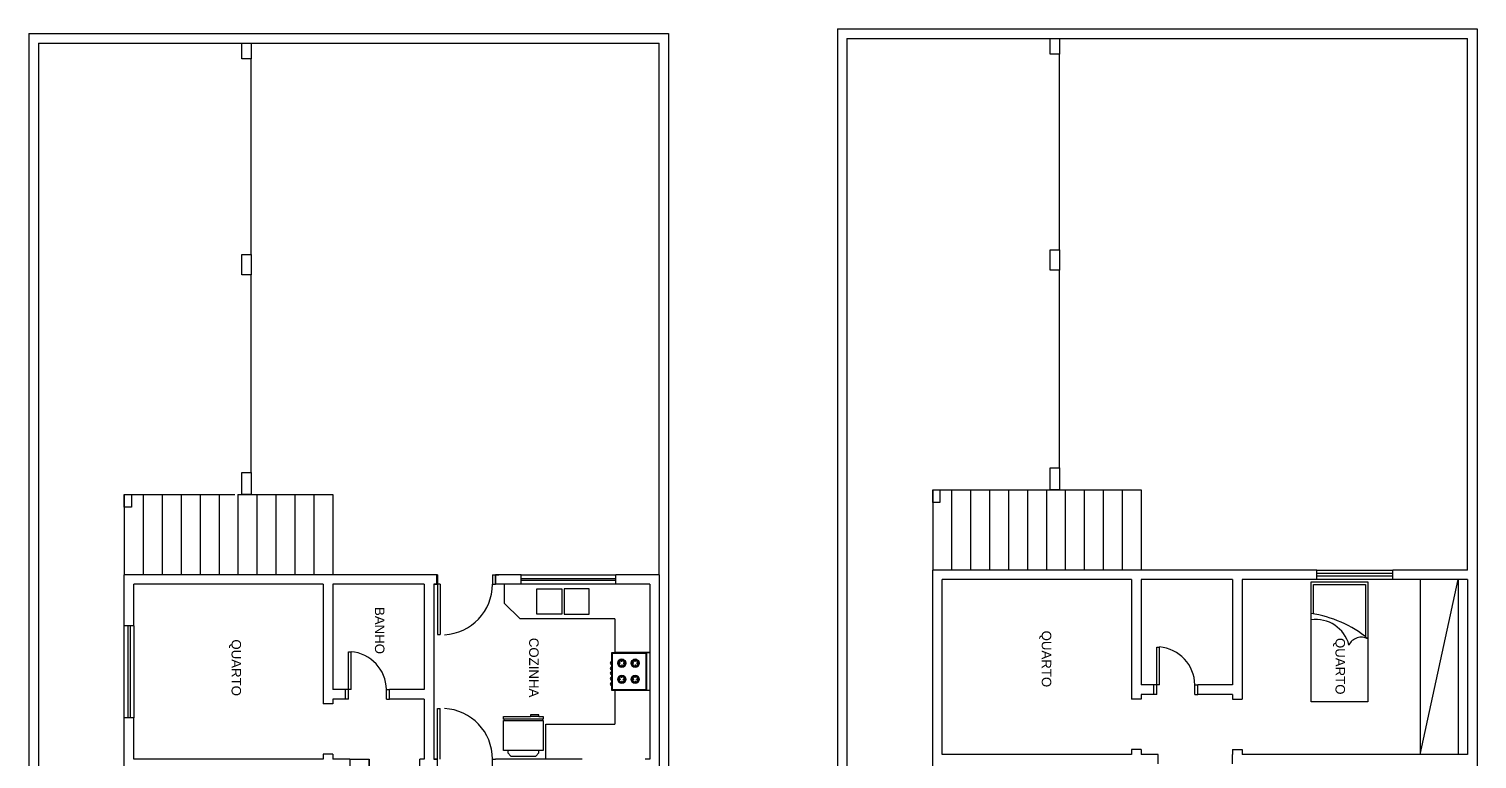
# Model space of a CAD drawing. Extents: x 130 to 509, y 87 to 225.
# Drawn here: x 419.18 to 442.11, y 213.14 to 224.71 of the extents above; entities that cross this region are included whole.
import ezdxf

# ---------------------------------------------------------------- set-up
doc = ezdxf.new("R2010")
doc.units = 0
doc.header["$LTSCALE"] = 7
doc.linetypes.add('HIDDEN', pattern=[0.375, 0.25, -0.125])
for name, color, linetype in [('01', 7, 'CONTINUOUS'), ('01T', 7, 'HIDDEN'), ('02', 2, 'CONTINUOUS'), ('03', 3, 'CONTINUOUS'), ('06', 6, 'CONTINUOUS'), ('20', 2, 'CONTINUOUS'), ('20T', 2, 'HIDDEN'), ('40', 4, 'CONTINUOUS'), ('60', 1, 'CONTINUOUS')]:
    doc.layers.add(name, color=color, linetype=linetype)
doc.styles.add('ARIAL', font='arial.ttf', dxfattribs={"height": 0.075})

msp = doc.modelspace()

# ---------------------------------------------------------------- linework, layer by layer
at = {"layer": '01'}
for p, q in [((426.976, 216.065), (428.476, 216.065)), ((426.976, 215.915), (426.976, 216.065)), ((428.476, 215.915), (428.476, 216.065)), ((426.976, 216.005), (428.476, 216.005)), ((428.476, 215.975), (426.976, 215.975)), ((428.476, 215.915), (426.976, 215.915)), ((420.691, 213.795), (420.691, 215.255)), ((420.841, 215.255), (420.691, 215.255)), ((420.751, 213.795), (420.751, 215.255)), ((420.781, 215.255), (420.781, 213.795)), ((420.841, 215.255), (420.841, 213.795)), ((420.841, 213.795), (420.691, 213.795))]:
    msp.add_line(p, q, dxfattribs=at)
at = {"layer": '01T'}
for p, q in [((420.691, 217.335), (420.691, 216.065)), ((420.691, 217.335), (422.551, 217.335)), ((420.991, 217.335), (420.991, 216.065)), ((421.291, 217.335), (421.291, 216.065)), ((421.591, 217.335), (421.591, 216.065)), ((421.891, 217.335), (421.891, 216.065)), ((422.191, 217.335), (422.191, 216.065))]:
    msp.add_line(p, q, dxfattribs=at)
at = {"layer": '02'}
for p, q in [((422.701, 221.135), (422.701, 224.235)), ((422.701, 217.685), (422.701, 220.815)), ((422.491, 217.335), (423.991, 217.335)), ((422.491, 217.335), (422.491, 216.065)), ((422.791, 217.335), (422.791, 216.065)), ((423.091, 217.335), (423.091, 216.065)), ((423.391, 217.335), (423.391, 216.065)), ((423.691, 217.335), (423.691, 216.065)), ((423.991, 217.335), (423.991, 216.065)), ((423.991, 217.335), (423.991, 216.065)), ((426.708, 215.915), (426.708, 215.615)), ((426.958, 215.365), (426.708, 215.615)), ((428.461, 215.365), (426.958, 215.365)), ((428.461, 215.365), (428.461, 214.83)), ((428.411, 214.83), (429.011, 214.83)), ((428.411, 214.69), (428.411, 214.83)), ((428.411, 214.641), (428.411, 214.69)), ((428.421, 214.82), (428.951, 214.82)), ((428.421, 214.24), (428.421, 214.82)), ((429.011, 214.83), (428.461, 214.83)), ((428.548, 214.661), (428.548, 214.663)), ((428.57, 214.683), (428.568, 214.683)), ((428.591, 214.661), (428.591, 214.663)), ((428.76, 214.661), (428.76, 214.663)), ((428.782, 214.683), (428.78, 214.683)), ((428.803, 214.661), (428.803, 214.663)), ((428.951, 214.82), (428.951, 214.24)), ((428.961, 214.83), (428.961, 214.23)), ((429.011, 214.83), (429.011, 214.23)), ((428.411, 214.604), (428.411, 214.641)), ((428.411, 214.555), (428.411, 214.604)), ((428.411, 214.528), (428.411, 214.555)), ((428.411, 214.479), (428.411, 214.528)), ((428.411, 214.443), (428.411, 214.479)), ((428.411, 214.394), (428.411, 214.443)), ((428.57, 214.641), (428.568, 214.641)), ((428.57, 214.429), (428.568, 214.429)), ((428.782, 214.641), (428.78, 214.641)), ((428.782, 214.429), (428.78, 214.429)), ((428.411, 214.357), (428.411, 214.394)), ((428.411, 214.308), (428.411, 214.357)), ((428.411, 214.23), (428.411, 214.308)), ((429.011, 214.23), (428.411, 214.23)), ((428.951, 214.24), (428.421, 214.24)), ((429.011, 214.23), (428.461, 214.23)), ((428.461, 214.23), (428.461, 213.695)), ((428.548, 214.406), (428.548, 214.408)), ((428.57, 214.386), (428.568, 214.386)), ((428.591, 214.406), (428.591, 214.408)), ((428.76, 214.406), (428.76, 214.408)), ((428.782, 214.386), (428.78, 214.386)), ((428.803, 214.406), (428.803, 214.408)), ((426.696, 213.774), (426.696, 213.821)), ((426.696, 213.821), (427.123, 213.821)), ((426.696, 213.281), (426.696, 213.754)), ((426.706, 213.754), (426.706, 213.774)), ((427.316, 213.774), (426.706, 213.774)), ((426.706, 213.754), (427.316, 213.754)), ((427.258, 213.821), (427.123, 213.821)), ((427.258, 213.821), (427.326, 213.821)), ((427.316, 213.774), (427.316, 213.754)), ((427.326, 213.821), (427.326, 213.774)), ((427.326, 213.754), (427.326, 213.281)), ((427.366, 213.695), (428.461, 213.695)), ((427.366, 213.145), (427.366, 213.695)), ((426.763, 213.281), (426.763, 213.241)), ((427.326, 213.281), (427.258, 213.281)), ((427.258, 213.241), (427.258, 213.281)), ((426.813, 213.191), (426.763, 213.241)), ((426.813, 213.191), (427.208, 213.191)), ((427.258, 213.241), (427.208, 213.191))]:
    msp.add_line(p, q, dxfattribs=at)
for points in [[(427.222, 215.839), (427.622, 215.839), (427.622, 215.439), (427.222, 215.439)], [(428.055, 215.839), (427.655, 215.839), (427.655, 215.439), (428.055, 215.439)]]:
    msp.add_lwpolyline(points, close=True, dxfattribs=at)
for points in [[(428.548, 214.663), (428.506, 214.663)], [(428.548, 214.661), (428.506, 214.661)], [(428.568, 214.683), (428.568, 214.725)], [(428.57, 214.683), (428.57, 214.725)], [(428.591, 214.663), (428.632, 214.663)], [(428.591, 214.661), (428.632, 214.661)], [(428.76, 214.663), (428.719, 214.663)], [(428.76, 214.661), (428.719, 214.661)], [(428.78, 214.683), (428.78, 214.725)], [(428.782, 214.683), (428.782, 214.725)], [(428.803, 214.663), (428.844, 214.663)], [(428.803, 214.661), (428.844, 214.661)], [(428.568, 214.641), (428.568, 214.599)], [(428.568, 214.429), (428.568, 214.47)], [(428.57, 214.641), (428.57, 214.599)], [(428.57, 214.429), (428.57, 214.47)], [(428.78, 214.641), (428.78, 214.599)], [(428.78, 214.429), (428.78, 214.47)], [(428.782, 214.641), (428.782, 214.599)], [(428.782, 214.429), (428.782, 214.47)], [(428.548, 214.408), (428.506, 214.408)], [(428.548, 214.406), (428.506, 214.406)], [(428.568, 214.386), (428.568, 214.344)], [(428.57, 214.386), (428.57, 214.344)], [(428.591, 214.408), (428.632, 214.408)], [(428.591, 214.406), (428.632, 214.406)], [(428.76, 214.408), (428.719, 214.408)], [(428.76, 214.406), (428.719, 214.406)], [(428.78, 214.386), (428.78, 214.344)], [(428.782, 214.386), (428.782, 214.344)], [(428.803, 214.408), (428.844, 214.408)], [(428.803, 214.406), (428.844, 214.406)], [(426.706, 213.774), (426.696, 213.774)], [(426.706, 213.754), (426.696, 213.754)], [(427.258, 213.821), (427.258, 213.844), (427.123, 213.844), (427.123, 213.821)], [(427.326, 213.774), (427.316, 213.774)], [(427.326, 213.754), (427.316, 213.754)], [(426.763, 213.281), (426.696, 213.281)], [(427.258, 213.281), (426.763, 213.281)]]:
    msp.add_lwpolyline(points, dxfattribs=at)
for centre in [(428.569, 214.662), (428.781, 214.662), (428.569, 214.407), (428.781, 214.407)]:
    msp.add_circle(centre, 0.0647, dxfattribs=at)
for centre, radius, start, end in [((428.411, 214.665), 0.0244, 90, 270), ((428.411, 214.665), 0.0214, 90, 270), ((428.569, 214.662), 0.0628, 90.9117, 179.0883), ((428.569, 214.662), 0.0628, 180.9117, 269.0883), ((428.569, 214.662), 0.0529, 91.084, 178.916), ((428.569, 214.662), 0.0529, 181.084, 268.916), ((428.569, 214.662), 0.0429, 91.337, 178.663), ((428.569, 214.662), 0.0429, 181.337, 268.663), ((428.569, 214.662), 0.0628, 0.9117, 89.0883), ((428.569, 214.662), 0.0529, 1.084, 88.916), ((428.569, 214.662), 0.0429, 1.337, 88.663), ((428.569, 214.662), 0.0429, 271.337, 358.663), ((428.569, 214.662), 0.0529, 271.084, 358.916), ((428.569, 214.662), 0.0628, 270.9117, 359.0883), ((428.781, 214.662), 0.0628, 90.9117, 179.0883), ((428.781, 214.662), 0.0628, 180.9117, 269.0883), ((428.781, 214.662), 0.0529, 91.084, 178.916), ((428.781, 214.662), 0.0529, 181.084, 268.916), ((428.781, 214.662), 0.0429, 91.337, 178.663), ((428.781, 214.662), 0.0429, 181.337, 268.663), ((428.781, 214.662), 0.0628, 0.9117, 89.0883), ((428.781, 214.662), 0.0529, 1.084, 88.916), ((428.781, 214.662), 0.0429, 1.337, 88.663), ((428.781, 214.662), 0.0529, 271.084, 358.916), ((428.781, 214.662), 0.0628, 270.9117, 359.0883), ((428.781, 214.662), 0.0429, 271.337, 358.663), ((428.411, 214.58), 0.0244, 90, 270), ((428.411, 214.504), 0.0244, 90, 270), ((428.411, 214.418), 0.0244, 90, 270), ((428.411, 214.58), 0.0214, 90, 270), ((428.411, 214.504), 0.0214, 90, 270), ((428.411, 214.418), 0.0214, 90, 270), ((428.569, 214.407), 0.0628, 90.9117, 179.0883), ((428.569, 214.407), 0.0529, 91.084, 178.916), ((428.569, 214.407), 0.0429, 91.337, 178.663), ((428.569, 214.407), 0.0628, 0.9117, 89.0883), ((428.569, 214.407), 0.0529, 1.084, 88.916), ((428.569, 214.407), 0.0429, 1.337, 88.663), ((428.781, 214.407), 0.0628, 90.9117, 179.0883), ((428.781, 214.407), 0.0529, 91.084, 178.916), ((428.781, 214.407), 0.0429, 91.337, 178.663), ((428.781, 214.407), 0.0628, 0.9117, 89.0883), ((428.781, 214.407), 0.0529, 1.084, 88.916), ((428.781, 214.407), 0.0429, 1.337, 88.663), ((428.411, 214.332), 0.0244, 90, 270), ((428.411, 214.332), 0.0214, 90, 270), ((428.569, 214.407), 0.0628, 180.9117, 269.0883), ((428.569, 214.407), 0.0529, 181.084, 268.916), ((428.569, 214.407), 0.0429, 181.337, 268.663), ((428.569, 214.407), 0.0429, 271.337, 358.663), ((428.569, 214.407), 0.0529, 271.084, 358.916), ((428.569, 214.407), 0.0628, 270.9117, 359.0883), ((428.781, 214.407), 0.0628, 180.9117, 269.0883), ((428.781, 214.407), 0.0529, 181.084, 268.916), ((428.781, 214.407), 0.0429, 181.337, 268.663), ((428.781, 214.407), 0.0628, 270.9117, 359.0883), ((428.781, 214.407), 0.0529, 271.084, 358.916), ((428.781, 214.407), 0.0429, 271.337, 358.663)]:
    msp.add_arc(centre, radius, start, end, dxfattribs=at)
at = {"layer": '03'}
for p, q in [((439.578, 216.089), (440.778, 216.089)), ((440.778, 216.039), (439.578, 216.039))]:
    msp.add_line(p, q, dxfattribs=at)
at = {"layer": '06'}
for p, q in [((419.181, 224.635), (419.181, 199.585)), ((419.181, 224.635), (429.311, 224.635)), ((429.311, 224.635), (429.311, 199.585)), ((431.983, 224.709), (431.983, 199.659)), ((432.133, 224.559), (432.133, 199.809)), ((441.963, 216.139), (441.963, 224.559)), ((442.113, 224.709), (442.113, 199.659)), ((419.331, 224.485), (419.331, 199.735)), ((419.331, 224.485), (429.161, 224.485)), ((422.551, 224.235), (422.551, 224.485)), ((422.701, 224.485), (422.701, 224.235)), ((429.161, 216.065), (429.161, 224.485)), ((422.701, 224.235), (422.551, 224.235)), ((422.551, 221.135), (422.701, 221.135)), ((422.551, 220.815), (422.551, 221.135)), ((422.701, 221.135), (422.701, 220.815)), ((422.701, 221.135), (422.701, 220.815)), ((422.701, 220.815), (422.551, 220.815)), ((422.551, 217.685), (422.701, 217.685)), ((422.551, 217.335), (422.551, 217.685)), ((422.701, 217.685), (422.701, 217.335)), ((420.691, 217.135), (420.691, 217.335)), ((420.691, 217.335), (420.806, 217.335)), ((420.806, 217.335), (420.806, 217.135)), ((422.701, 217.335), (422.551, 217.335)), ((420.806, 217.135), (420.691, 217.135)), ((425.641, 216.065), (420.691, 216.065)), ((420.691, 215.255), (420.691, 216.065)), ((425.651, 216.065), (425.591, 216.065)), ((425.641, 215.915), (425.641, 216.065)), ((426.571, 215.915), (426.571, 216.065)), ((426.976, 216.065), (426.571, 216.065)), ((429.161, 216.065), (428.476, 216.065)), ((429.161, 216.065), (429.161, 199.735)), ((433.493, 212.364), (433.493, 216.139)), ((439.578, 216.139), (433.493, 216.139)), ((439.578, 215.989), (439.578, 216.139)), ((440.778, 215.989), (440.778, 216.139)), ((441.963, 216.139), (440.778, 216.139)), ((423.841, 215.915), (420.841, 215.915)), ((420.841, 215.255), (420.841, 215.915)), ((423.841, 215.915), (423.841, 214.02)), ((423.841, 215.915), (423.841, 214.095)), ((423.991, 215.915), (423.991, 214.245)), ((423.991, 215.915), (423.991, 214.245)), ((425.441, 215.915), (423.991, 215.915)), ((425.441, 215.915), (425.441, 214.245)), ((425.441, 215.915), (425.441, 214.245)), ((425.591, 215.915), (425.591, 214.095)), ((425.591, 215.915), (425.591, 213.145)), ((425.591, 215.915), (425.651, 215.915)), ((425.651, 215.915), (425.591, 215.915)), ((425.591, 215.915), (425.641, 215.915)), ((425.641, 215.915), (425.591, 215.915)), ((426.976, 215.915), (426.571, 215.915)), ((429.011, 215.915), (428.476, 215.915)), ((429.011, 215.915), (429.011, 213.145)), ((433.643, 213.219), (433.643, 215.989)), ((436.643, 215.989), (433.643, 215.989)), ((436.643, 215.989), (436.643, 214.094)), ((436.793, 215.989), (436.793, 214.319)), ((438.243, 215.989), (436.793, 215.989)), ((438.243, 215.989), (438.243, 214.319)), ((438.393, 215.989), (438.393, 214.169)), ((439.578, 215.989), (438.393, 215.989)), ((441.963, 215.989), (440.778, 215.989)), ((441.813, 215.989), (441.813, 213.219)), ((441.963, 215.989), (441.963, 213.219)), ((424.241, 214.245), (423.991, 214.245)), ((424.191, 214.245), (423.991, 214.245)), ((424.191, 214.095), (424.191, 214.245)), ((425.441, 214.245), (424.891, 214.245)), ((425.441, 214.245), (424.891, 214.245)), ((424.891, 214.095), (424.891, 214.245)), ((437.043, 214.319), (436.793, 214.319)), ((436.993, 214.319), (436.793, 214.319)), ((437.043, 214.319), (436.793, 214.319)), ((436.993, 214.169), (436.993, 214.319)), ((437.693, 214.169), (437.693, 214.319)), ((438.243, 214.319), (437.693, 214.319)), ((437.693, 214.169), (437.693, 214.319)), ((438.243, 214.319), (437.693, 214.319)), ((438.243, 214.319), (437.693, 214.319)), ((423.991, 214.02), (423.841, 214.02)), ((423.991, 214.02), (423.841, 214.02)), ((424.191, 214.095), (423.991, 214.095)), ((423.991, 214.095), (423.991, 214.02)), ((424.041, 214.095), (423.991, 214.095)), ((425.441, 214.095), (424.891, 214.095)), ((425.441, 214.095), (425.441, 213.145)), ((436.793, 214.094), (436.643, 214.094)), ((436.793, 214.094), (436.643, 214.094)), ((436.793, 214.169), (436.793, 214.094)), ((436.993, 214.169), (436.793, 214.169)), ((436.843, 214.169), (436.793, 214.169)), ((438.243, 214.169), (437.693, 214.169)), ((438.243, 214.169), (437.693, 214.169)), ((438.243, 214.169), (438.243, 214.094)), ((438.243, 214.094), (438.393, 214.094)), ((438.243, 214.094), (438.393, 214.094)), ((438.393, 214.169), (438.393, 214.094)), ((420.691, 211.54), (420.691, 213.795)), ((420.841, 213.145), (420.841, 213.795)), ((436.643, 213.294), (436.643, 213.219)), ((436.793, 213.294), (436.643, 213.294)), ((436.793, 213.294), (436.643, 213.294)), ((436.793, 213.294), (436.793, 213.219)), ((438.243, 213.294), (438.393, 213.294)), ((438.243, 213.294), (438.393, 213.294)), ((438.243, 213.294), (438.243, 213.219)), ((438.393, 213.294), (438.393, 213.219)), ((423.841, 213.145), (420.841, 213.145)), ((423.991, 213.22), (423.841, 213.22)), ((423.991, 213.22), (423.841, 213.22)), ((423.841, 213.22), (423.841, 213.145)), ((423.991, 213.22), (423.991, 213.145)), ((424.261, 213.145), (423.991, 213.145)), ((424.261, 213.145), (424.261, 209.955)), ((424.261, 213.145), (424.571, 213.145)), ((424.571, 213.145), (424.571, 212.995)), ((424.571, 212.995), (424.571, 213.145)), ((425.371, 212.995), (425.371, 213.145)), ((425.441, 213.145), (425.371, 213.145)), ((425.651, 213.145), (425.591, 213.145)), ((425.591, 213.145), (425.651, 213.145)), ((427.941, 213.145), (426.571, 213.145)), ((429.011, 213.145), (428.941, 213.145)), ((436.643, 213.219), (433.643, 213.219)), ((437.063, 213.219), (436.793, 213.219)), ((437.063, 213.069), (437.063, 213.219)), ((438.243, 213.069), (438.243, 213.219)), ((441.963, 213.219), (438.393, 213.219))]:
    msp.add_line(p, q, dxfattribs=at)
at = {"layer": '20'}
for p, q in [((431.983, 224.709), (442.113, 224.709)), ((432.133, 224.559), (441.963, 224.559)), ((435.353, 224.309), (435.353, 224.559)), ((435.503, 224.559), (435.503, 224.309)), ((435.503, 224.309), (435.353, 224.309)), ((435.503, 221.209), (435.503, 224.309)), ((435.353, 221.209), (435.503, 221.209)), ((435.353, 220.889), (435.353, 221.209)), ((435.503, 221.209), (435.503, 220.889)), ((435.503, 221.209), (435.503, 220.889)), ((435.503, 220.889), (435.353, 220.889)), ((435.503, 217.759), (435.503, 220.889)), ((435.353, 217.759), (435.503, 217.759)), ((435.353, 217.409), (435.353, 217.759)), ((435.503, 217.759), (435.503, 217.409)), ((433.493, 217.409), (435.353, 217.409)), ((433.493, 217.409), (433.608, 217.409)), ((433.493, 217.209), (433.493, 217.409)), ((433.493, 217.409), (433.493, 216.139)), ((433.608, 217.409), (435.308, 217.409)), ((433.608, 217.409), (433.608, 217.209)), ((433.793, 217.409), (433.793, 216.139)), ((434.093, 217.409), (434.093, 216.139)), ((434.393, 217.409), (434.393, 216.139)), ((434.693, 217.409), (434.693, 216.139)), ((434.993, 217.409), (434.993, 216.139)), ((435.293, 217.409), (436.793, 217.409)), ((435.293, 217.409), (435.293, 216.139)), ((435.503, 217.409), (435.353, 217.409)), ((435.593, 217.409), (435.593, 216.139)), ((435.893, 217.409), (435.893, 216.139)), ((436.193, 217.409), (436.193, 216.139)), ((436.493, 217.409), (436.493, 216.139)), ((436.793, 217.409), (436.793, 216.139)), ((436.793, 217.409), (436.793, 216.139)), ((433.608, 217.209), (433.493, 217.209)), ((439.578, 216.139), (440.778, 216.139)), ((439.525, 215.444), (439.525, 215.911)), ((439.525, 215.911), (440.345, 215.911)), ((440.778, 215.989), (439.578, 215.989)), ((440.345, 215.911), (440.345, 215.083)), ((441.213, 213.219), (441.813, 215.989)), ((441.213, 215.989), (441.213, 213.219)), ((437.043, 214.919), (437.083, 214.919)), ((437.043, 214.169), (437.043, 214.919)), ((437.043, 214.919), (437.083, 214.919)), ((437.043, 214.169), (437.043, 214.919)), ((437.083, 214.319), (437.083, 214.919)), ((437.083, 214.319), (437.083, 214.919)), ((436.993, 214.169), (436.993, 214.319)), ((437.083, 214.319), (436.993, 214.319)), ((436.993, 214.169), (436.993, 214.319)), ((436.993, 214.169), (436.993, 214.319)), ((437.083, 214.319), (436.993, 214.319)), ((437.643, 214.169), (437.643, 214.319)), ((437.643, 214.319), (437.693, 214.319)), ((437.643, 214.169), (437.643, 214.319)), ((437.643, 214.319), (437.693, 214.319)), ((437.043, 214.169), (436.993, 214.169)), ((437.043, 214.169), (436.993, 214.169)), ((437.643, 214.169), (437.693, 214.169)), ((437.643, 214.169), (437.693, 214.169))]:
    msp.add_line(p, q, dxfattribs=at)
msp.add_lwpolyline([(439.485, 215.951), (440.385, 215.951), (440.385, 214.051), (439.485, 214.051)], close=True, dxfattribs=at)
for centre, radius, start, end in [((439.202, 213.601), 1.872, 50.7824, 81.2926), ((439.56, 214.813), 0.543, 14.6764, 97.9435), ((437.035, 214.313), 0.609, 0.641, 85.4092), ((440.285, 214.851), 0.224, 63.4349, 153.4349)]:
    msp.add_arc(centre, radius, start, end, dxfattribs=at)
at = {"layer": '20T'}
for centre, radius, start, end in [((425.719, 215.915), 0.802, 272.9928, 359.9448), ((424.232, 214.238), 0.609, 0.641, 85.4092), ((425.719, 213.144), 0.802, 0.0552, 87.0072)]:
    msp.add_arc(centre, radius, start, end, dxfattribs=at)
at = {"layer": '40'}
for p, q in [((425.651, 216.065), (425.651, 215.115)), ((426.521, 216.065), (426.521, 215.915)), ((426.521, 216.065), (426.571, 216.065)), ((425.691, 215.915), (425.641, 215.915)), ((425.691, 215.915), (425.691, 215.115)), ((426.521, 215.915), (426.571, 215.915)), ((425.651, 215.115), (425.691, 215.115)), ((424.241, 214.095), (424.241, 214.845)), ((424.241, 214.845), (424.281, 214.845)), ((424.281, 214.245), (424.281, 214.845)), ((424.281, 214.245), (424.191, 214.245)), ((424.841, 214.245), (424.891, 214.245)), ((424.841, 214.095), (424.841, 214.245)), ((424.241, 214.095), (424.191, 214.095)), ((424.841, 214.095), (424.891, 214.095)), ((425.651, 213.945), (425.691, 213.945)), ((425.651, 212.995), (425.651, 213.945)), ((425.691, 213.145), (425.691, 213.945)), ((426.521, 213.145), (426.571, 213.145)), ((426.521, 212.995), (426.521, 213.145))]:
    msp.add_line(p, q, dxfattribs=at)
at = {"layer": '60'}
for p, q in [((426.571, 216.065), (426.571, 215.915)), ((426.571, 216.065), (426.621, 216.065)), ((424.191, 214.095), (424.191, 214.245))]:
    msp.add_line(p, q, dxfattribs=at)

# ---------------------------------------------------------------- texts
at = {"layer": '02', "style": 'ARIAL'}
for s, p in [('BANHO', (424.66, 215.553)), ('QUARTO ', (435.22, 215.179)), ('QUARTO ', (422.389, 215.04)), ('COZINHA', (427.102, 215.065)), ('QUARTO ', (439.872, 215.063))]:
    msp.add_text(s, height=0.15, rotation=270, dxfattribs=at).set_placement(p)

doc.saveas('drawing.dxf')
